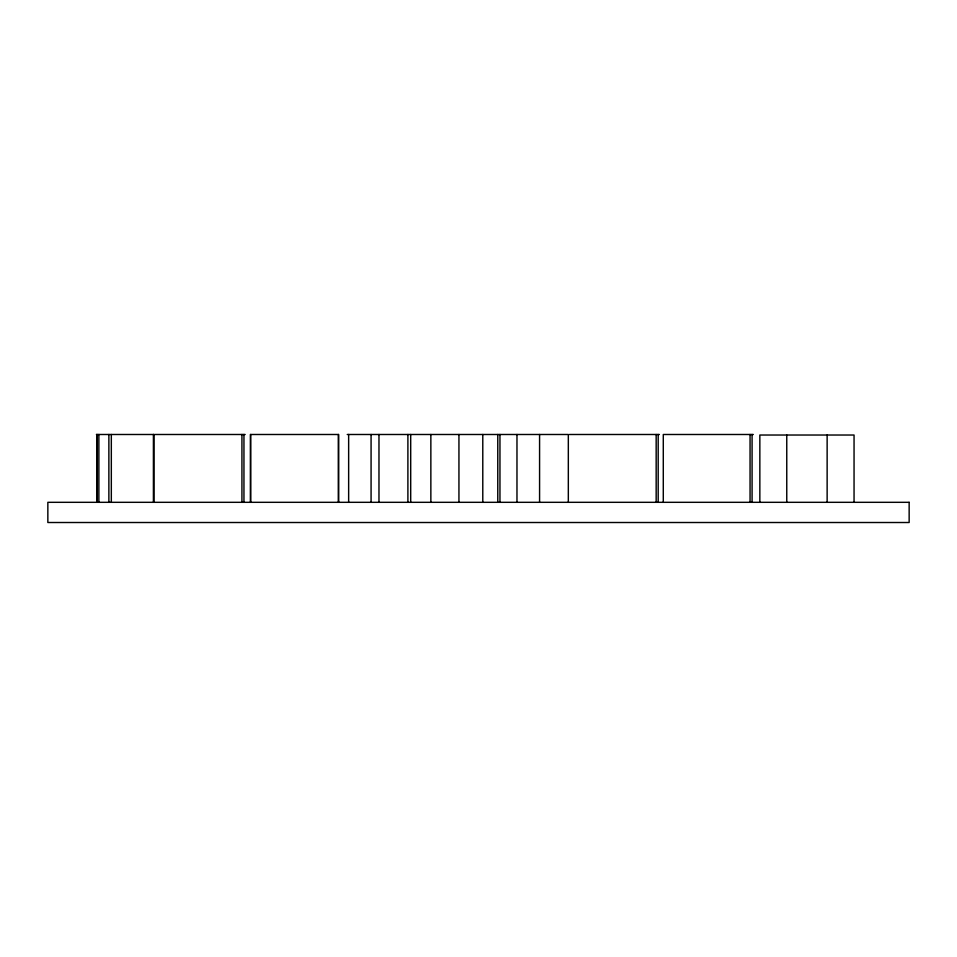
<?xml version="1.0" encoding="UTF-8"?>
<svg xmlns="http://www.w3.org/2000/svg" width="957" height="957" viewBox="0 0 957 957"><rect width="100%" height="100%" fill="white"/><g stroke="black" fill="none" stroke-linecap="round" stroke-linejoin="round"><path stroke-width="1.44" d="M96.418 434.49L154.352 434.49M155.166 434.49L245.183 434.49M347.235 434.49L568.326 434.49L568.326 502.317M569.403 434.49L659.409 434.49M753.303 434.49L663.285 434.49L663.285 502.317M854.051 502.317L854.051 435.028L759.846 435.028L759.846 502.317M827.135 435.028L827.135 502.317M786.762 435.028L786.762 502.317M752.082 434.49L752.082 502.317M750.061 434.49L750.061 502.317M658.189 434.49L658.189 502.317M656.167 434.49L656.167 502.317M539.581 434.49L539.581 502.317M516.971 434.49L516.971 502.317M499.961 434.49L499.961 502.317M497.772 434.49L497.772 502.317M482.783 434.49L482.783 502.317M458.941 434.49L458.941 502.317M430.853 434.49L430.853 502.317M410.697 434.49L410.697 502.317M407.897 434.49L407.897 502.317M378.972 434.49L378.972 502.317M371.077 434.49L371.077 502.317M348.647 434.49L348.647 502.317M338.634 502.317L338.634 434.49L250.375 434.49L250.375 502.317M338.371 434.49L338.371 502.317M250.722 434.49L250.722 502.317M243.951 434.49L243.951 502.317M241.93 434.49L241.93 502.317M154.005 434.49L154.005 502.317M153.407 434.49L153.407 502.317M111.323 434.49L111.323 502.317M108.871 434.49L108.871 502.317M98.87 434.49L98.87 502.317M97.124 434.49L97.124 502.317M96.765 434.49L96.765 502.317M909.15 502.317L47.85 502.317L47.85 522.51L909.15 522.51L909.15 502.317"/></g></svg>
